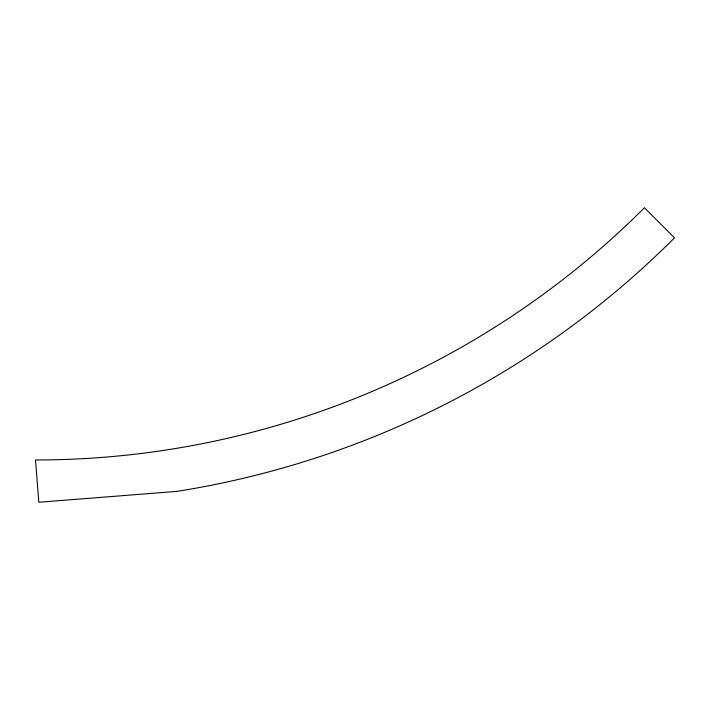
<?xml version="1.0" encoding="UTF-8"?>
<svg xmlns="http://www.w3.org/2000/svg" width="710" height="710" viewBox="0 0 710 710"><rect width="100%" height="100%" fill="white"/><g stroke="black" fill="none" stroke-linecap="round" stroke-linejoin="round"><path stroke-width="1.06" d="M176.87 491.391L38.828 502.254L35.5 459.973A861.141 861.141 0 0 0 644.423 207.746L674.5 237.832A903.679 903.679 0 0 1 176.87 491.391"/></g></svg>
